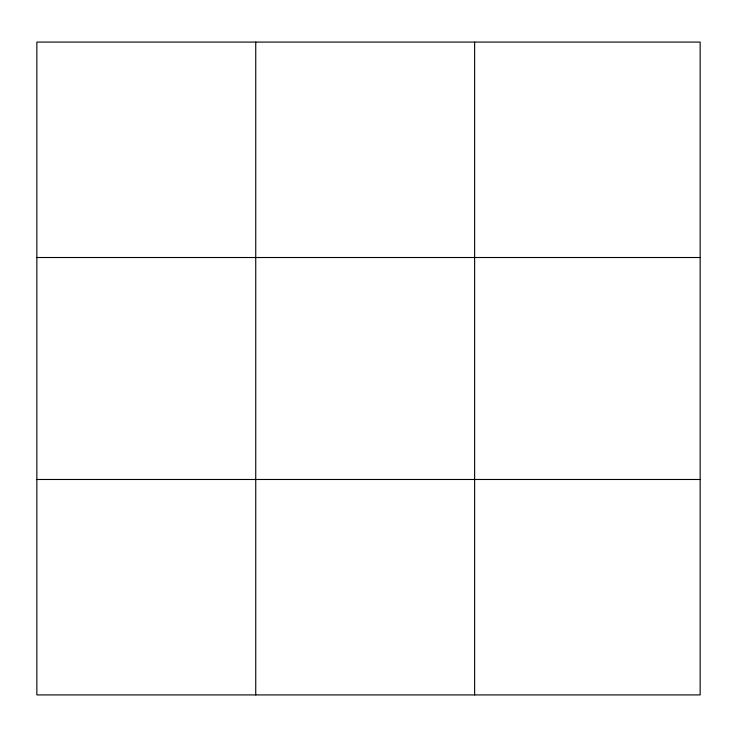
<?xml version="1.0" encoding="UTF-8"?>
<svg xmlns="http://www.w3.org/2000/svg" width="737" height="737" viewBox="0 0 737 737"><rect width="100%" height="100%" fill="white"/><g stroke="black" fill="none" stroke-linecap="round" stroke-linejoin="round"><path stroke-width="1.11" d="M255.739 42.083L255.739 694.917M474.628 42.083L474.628 694.917M700.15 479.483L700.15 694.917L36.85 694.917L36.85 42.083L700.15 42.083L700.15 479.483L36.85 479.483M36.85 257.517L700.15 257.517"/></g></svg>
